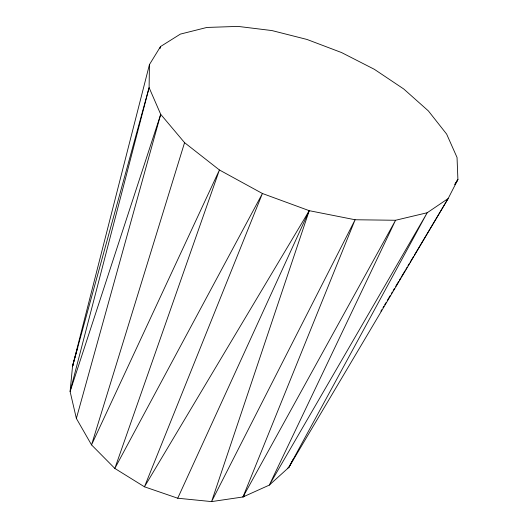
<?xml version="1.0" encoding="UTF-8"?>
<svg xmlns="http://www.w3.org/2000/svg" width="528" height="528" viewBox="0 0 528 528"><rect width="100%" height="100%" fill="white"/><g stroke="black" fill="none" stroke-linecap="round" stroke-linejoin="round"><path stroke-width="0.79" d="M149.444 64.588L149.101 87.628L70.099 391.479L76.369 418.453L91.542 444.893L114.833 468.428L144.461 486.803L177.731 498.221L211.583 501.6L242.986 496.967L269.313 485.1L288.803 467.432L448.147 198.561L457.901 179.494L457.037 157.463L446.655 134.119L428.353 110.893L403.735 88.981L374.319 69.293L341.563 52.562L306.966 39.448L271.953 30.571L238.003 26.4L206.87 27.449L180.378 34.102L160.538 46.543L149.444 64.588L72.554 366.148L70.099 391.479L160.717 114.338L149.101 87.628L72.554 366.148L73.247 364.683M160.123 48.14L160.538 46.543L160.103 48.134M72.554 366.148L77.807 347.068M76.369 418.453L160.717 114.338L184.569 142.652L219.424 169.976L262.416 193.499L309.236 210.679L355.093 219.754L395.564 220.268L427.205 212.744L448.147 198.561L414.315 255.215M184.569 142.652L91.542 444.893L219.424 169.976L114.833 468.428L262.416 193.499L144.461 486.803L309.236 210.679L211.583 501.6L355.093 219.754L242.986 496.967L244.352 496.082M177.731 498.221L309.236 210.679M287.437 468.316L288.803 467.432L293.106 459.472M288.803 467.432L427.205 212.744L269.313 485.1L395.564 220.268L242.986 496.967L244.207 495.878M454.964 184.463L457.901 179.494L454.813 184.371M380.899 311.164L381.744 309.745M383.011 307.626L383.856 306.207M384.707 304.788L385.975 302.663M387.242 300.544L390.205 295.581M391.472 293.456L392.317 292.043M393.162 290.624L394.436 288.499M395.703 286.374L398.66 281.417M399.511 280.005L400.778 277.88M401.623 276.461L405.009 270.798M405.854 269.379L407.121 267.254M407.966 265.841L409.233 263.716M410.084 262.297L413.464 256.634"/></g></svg>
